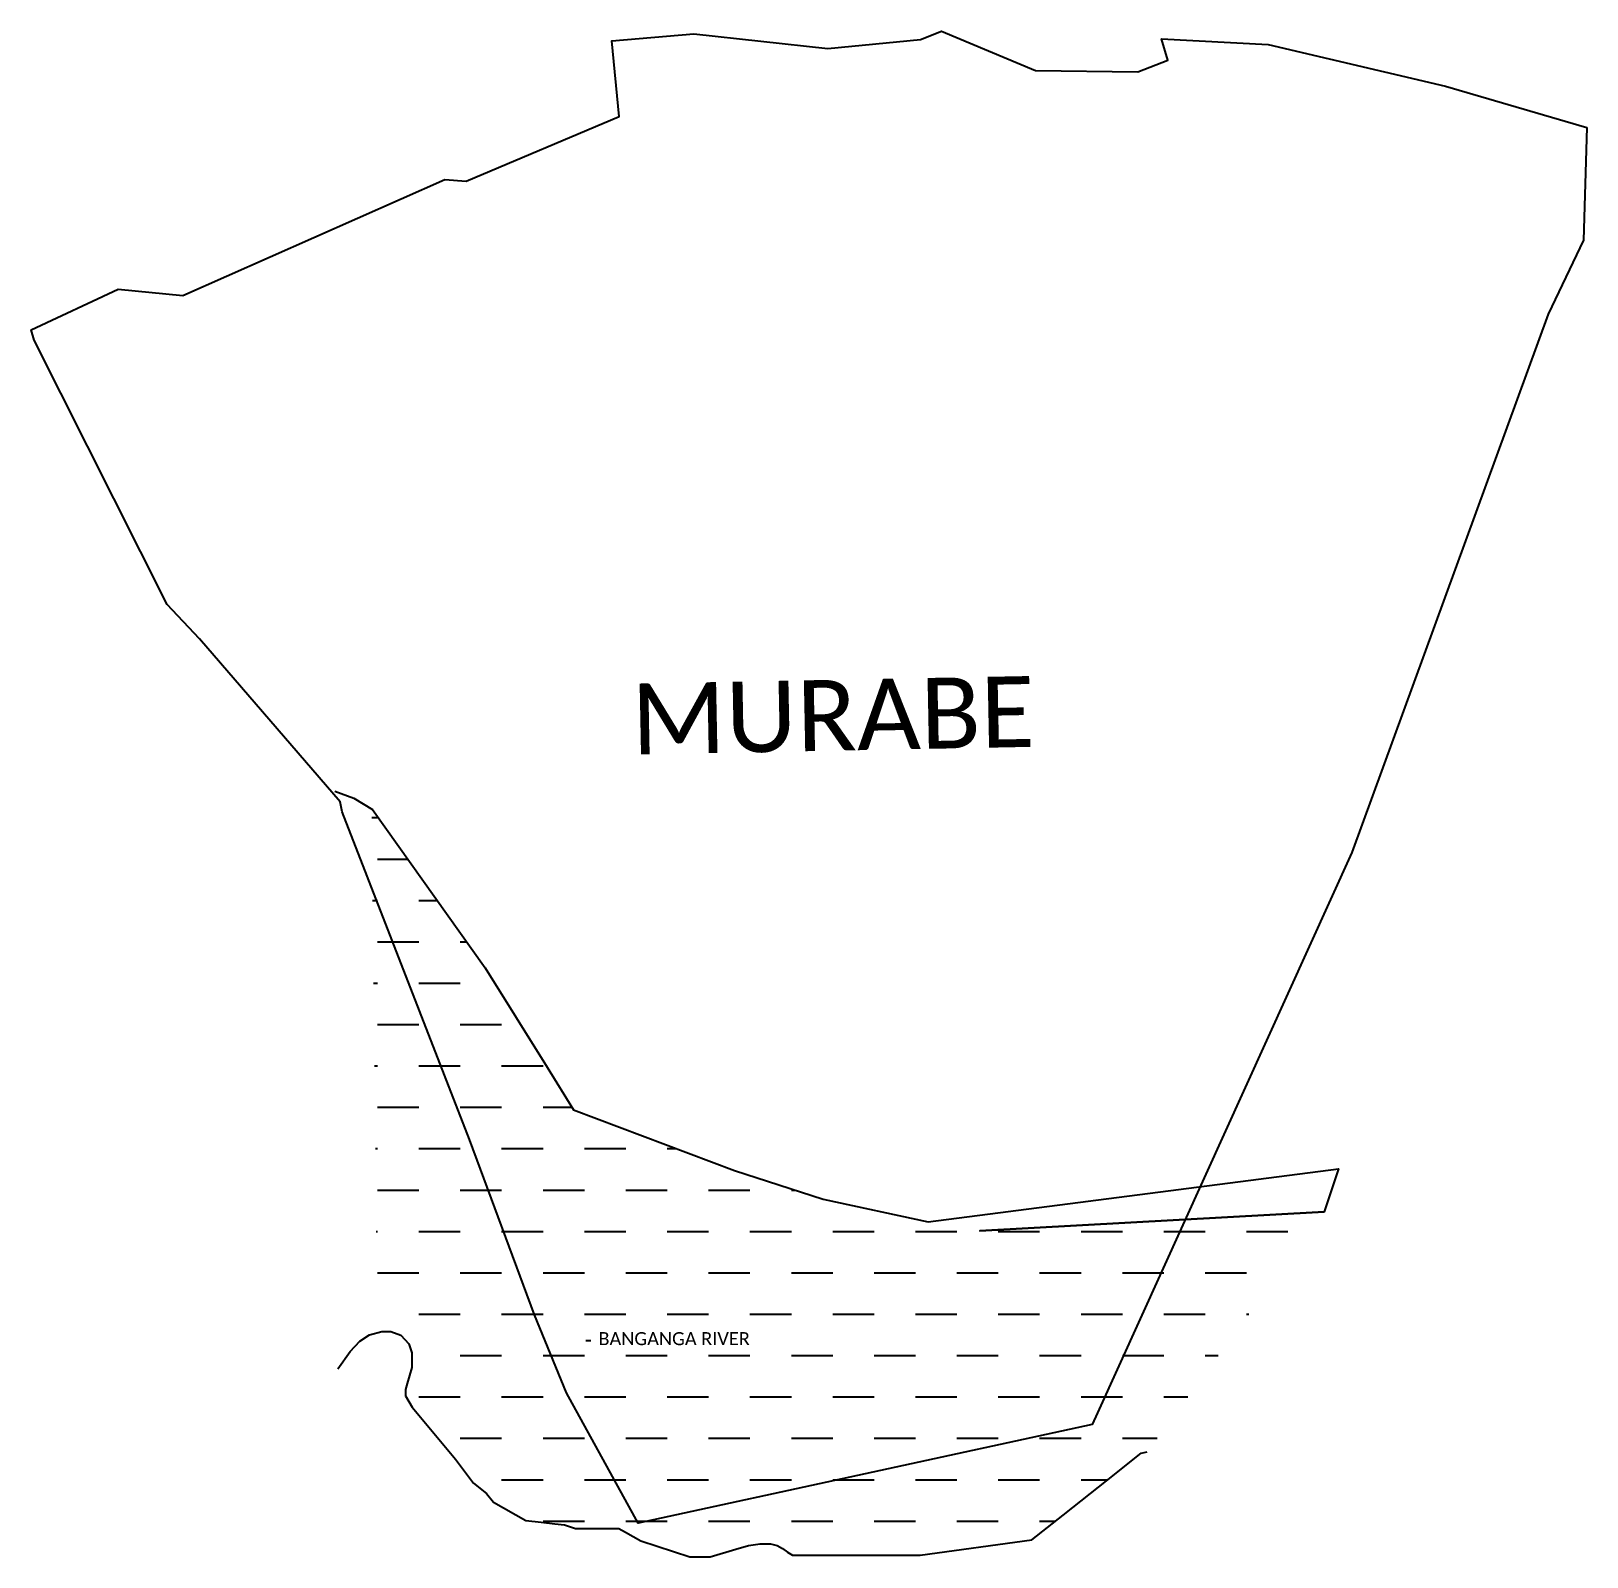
# Model space of a CAD drawing. Header units: metres. Extents: x 257914 to 260301, y 2182821 to 2185163.
import ezdxf

# ---------------------------------------------------------------- set-up
doc = ezdxf.new("R2010")
doc.units = ezdxf.units.M
doc.header["$MEASUREMENT"] = 0
for name, color, linetype in [('ARROW', 7, 'Continuous'), ('RIVER', 4, 'Continuous'), ('RIVER TEXT', 7, 'Continuous'), ('village', 3, 'Continuous'), ('VILLAGE NAME', 250, 'Continuous')]:
    doc.layers.add(name, color=color, linetype=linetype)
doc.styles.get("Standard").update_dxf_attribs({"font": 'simplex.shx'})
doc.dimstyles.get("Standard").update_dxf_attribs({"dimtxt": 0.18, "dimasz": 0.18, "dimexe": 0.18, "dimexo": 0.0625, "dimgap": 0.09, "dimtad": 0, "dimtih": 1, "dimtoh": 1, "dimdec": 4, "dimzin": 0, "dimdsep": 46, "dimtxsty": 'Standard', "dimcen": 0.09, "dimadec": 0, "dimazin": 0, "dimtfac": 1, "dimtdec": 4, "dimtofl": 0, "dimtmove": 0, "dimatfit": 3, "dimfxl": 1, "dimtolj": 1, "dimtzin": 0, "dimarcsym": 0})

msp = doc.modelspace()

# ---------------------------------------------------------------- hatches: boundary and pattern name
at = {"layer": 'RIVER'}
h = msp.add_hatch(dxfattribs=at)
h.set_pattern_fill('DASH', color=256, scale=20)
h.set_pattern_definition([(0, (0, 0), (63.5, 63.5), [63.5, -63.5])])
h.paths.add_polyline_path([(259381.9, 2183321.4), (259369.5, 2183321.4), (259289.8, 2183335.3), (259128.8, 2183369.8), (258993, 2183413.9), (258745.7, 2183507), (258705.2, 2183572.4), (258610.4, 2183725.2), (258436, 2183969), (258444.6, 2183197.5), (258468.3, 2183193.6), (258481.3, 2183187), (258492.8, 2183181.3), (258505.1, 2183169), (258508.9, 2183157.7), (258514.4, 2183135), (258514.4, 2183109), (258504, 2183085.2), (258495.6, 2183066.1), (258495.6, 2183051), (258565, 2182971.1), (258592.3, 2182934.1), (258612.5, 2182918.2), (258623, 2182904.8), (258672.5, 2182877), (258696.1, 2182874.3), (258717, 2182871.9), (258731.9, 2182870.2), (258748.7, 2182864.8), (258790.1, 2182864.8), (258815.6, 2182864.8), (258825.5, 2182859.1), (258849, 2182845.5), (258924.3, 2182821.1), (258955.6, 2182821.1), (258995, 2182832.7), (259014.3, 2182838.5), (259032.4, 2182841.3), (259048, 2182841.3), (259058.5, 2182838.7), (259066.4, 2182833.7), (259074.4, 2182828.5), (259081.8, 2182823.8), (259091.4, 2182823.8), (259175.5, 2182823.8), (259277.8, 2182823.8), (259449.1, 2182847.2), (259497.2, 2182885.3), (259566.2, 2182939.9), (259617, 2182980.2), (259626, 2182982.2), (259897.5, 2183350.5)])
h.paths.add_polyline_path([(258867.3, 2183143.9), (258909.6, 2183142.9), (258909.8, 2183149.3), (258867.4, 2183150.3)], flags=16)

# ---------------------------------------------------------------- linework, layer by layer
at = {"layer": 'RIVER', "flags": 128}
for points in [[(258379.7, 2183996.4), (258409, 2183985.6), (258437.2, 2183968), (258437.2, 2183968), (258610.4, 2183725.2), (258705.2, 2183572.4), (258745.7, 2183507), (258993, 2183413.9), (259128.8, 2183369.8), (259289.8, 2183335.3), (259919.5, 2183416.6), (259897.5, 2183350.5), (259369.5, 2183321.4), (259897.5, 2183350.5), (259897.5, 2183350.5)], [(258384.3, 2183109.8), (258403.3, 2183136.4), (258418.1, 2183152.2), (258432.8, 2183161.8), (258451.9, 2183167), (258465.6, 2183167), (258481, 2183161.3), (258493.4, 2183148.2), (258497.8, 2183134.2), (258497.8, 2183111.5), (258490.8, 2183087.4), (258488.1, 2183078.1), (258488.1, 2183068.1), (258498.4, 2183051), (258565, 2182971.1), (258592.3, 2182934.1), (258612.5, 2182918.2), (258623, 2182904.8), (258672.5, 2182877), (258696.1, 2182874.3), (258717, 2182871.9), (258731.9, 2182870.2), (258748.7, 2182864.8), (258790.1, 2182864.8), (258815.6, 2182864.8), (258825.5, 2182859.1), (258849, 2182845.5), (258924.3, 2182821.1), (258955.6, 2182821.1), (258995, 2182832.7), (259014.3, 2182838.5), (259032.4, 2182841.3), (259048, 2182841.3), (259058.5, 2182838.7), (259066.4, 2182833.7), (259074.4, 2182828.5), (259081.8, 2182823.8), (259091.4, 2182823.8), (259175.5, 2182823.8), (259277.8, 2182823.8), (259449.1, 2182847.2), (259497.2, 2182885.3), (259566.2, 2182939.9), (259617, 2182980.2), (259626, 2182982.2)]]:
    msp.add_lwpolyline(points, dxfattribs=at)
at = {"layer": 'village', "color": 3, "true_color": 0x00ff00}
msp.add_polyline3d([(260300.7, 2185014.8, 0), (260295.7, 2184841.8, 0), (260241.2, 2184728.3, 0), (259940.1, 2183902.2, 0), (259549.6, 2183041.9, 0), (259541.5, 2183024, 0), (258844.9, 2182873, 0), (258735.2, 2183072.8, 0), (258686.2, 2183192.6, 0), (258586, 2183461.6, 0), (258390.8, 2183964.4, 0), (258387.6, 2183979.6, 0), (258171.9, 2184230.2, 0), (258122.3, 2184282.7, 0), (257918.5, 2184688.4, 0), (257913.6, 2184704.4, 0), (258047.4, 2184766.4, 0), (258146.5, 2184756.8, 0), (258548.5, 2184934.7, 0), (258581.3, 2184932.1, 0), (258815.9, 2185031.3, 0), (258804.5, 2185147.6, 0), (258930.7, 2185158.2, 0), (259136.2, 2185136, 0), (259278.3, 2185149.5, 0), (259310.3, 2185162.6, 0), (259454.5, 2185102.2, 0), (259611.7, 2185100, 0), (259657.8, 2185117.9, 0), (259648.2, 2185150.5, 0), (259811.6, 2185141.8, 0), (260083.7, 2185078.3, 0)], close=True, dxfattribs=at)

# ---------------------------------------------------------------- texts
at = {"layer": 'RIVER TEXT', "insert": (258747.3, 2183166), "char_height": 20, "attachment_point": 1}
msp.add_mtext_dynamic_manual_height_columns('\\pxqc;{\\fCalibri|b0|i0|c0|p34;BANGANGA RIVER} ', width=305.926, gutter_width=1, heights=[20.5], dxfattribs=at)
at = {"layer": 'VILLAGE NAME', "insert": (258833.5, 2184161.1), "char_height": 108.748, "attachment_point": 1, "rotation": 1.1028}
msp.add_mtext_dynamic_manual_height_columns('{\\fCalibri|b0|i0|c0|p34;MURABE}', width=726.929, gutter_width=543.7, heights=[0], dxfattribs=at)

# ---------------------------------------------------------------- leaders
at = {"layer": 'ARROW'}
msp.add_leader([(258764.6, 2183153), (258772.5, 2183153.1)], dimstyle='Standard', override={"dimasz": 3, "dimgap": 0.09, "dimtad": 0}, dxfattribs=at)

doc.saveas('drawing.dxf')
